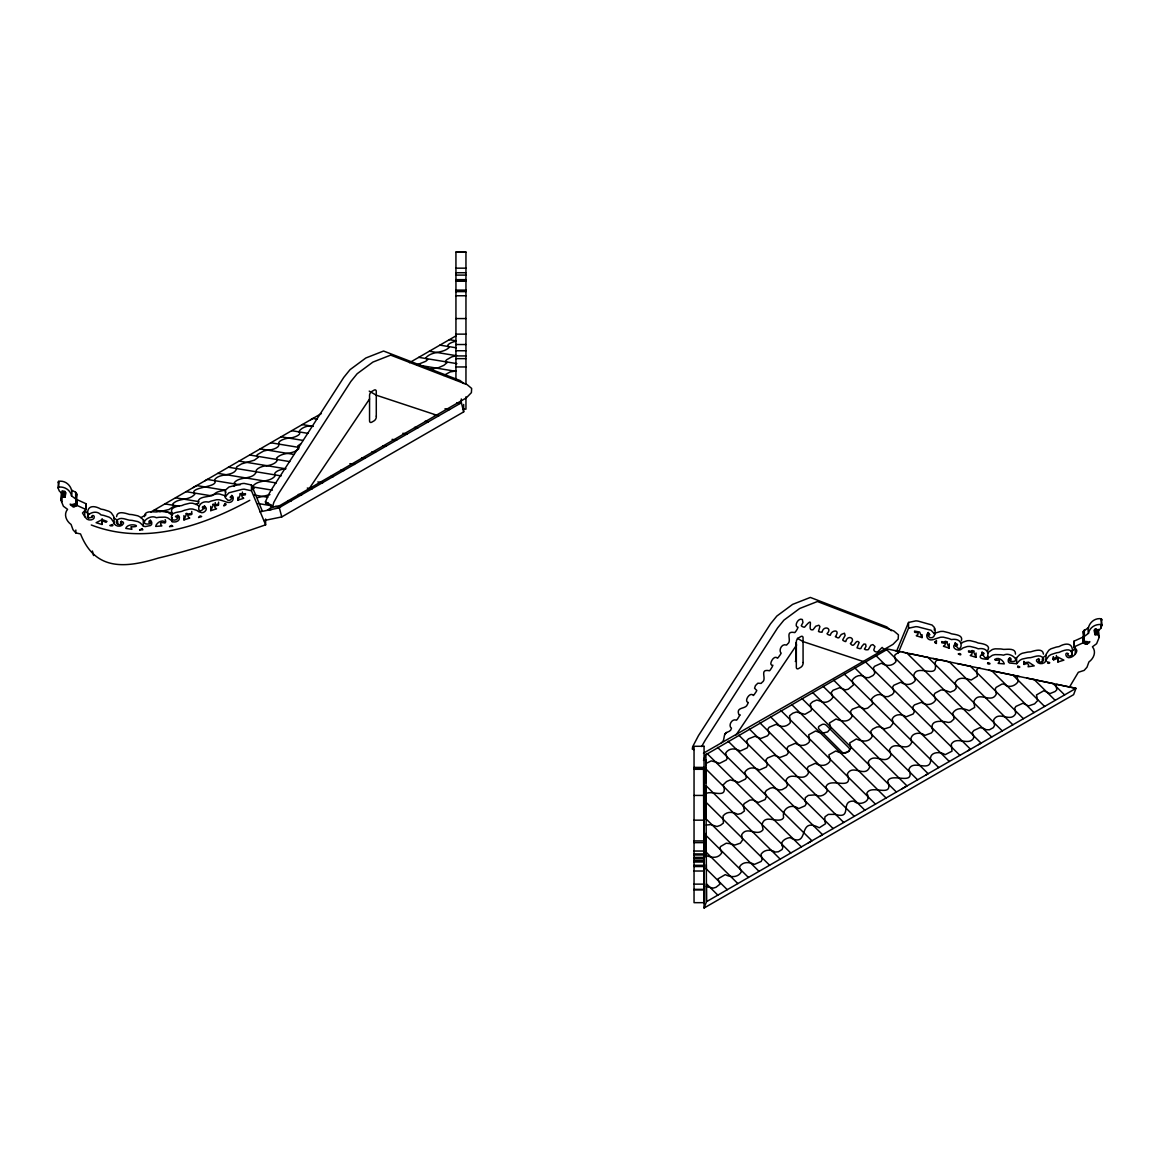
<?xml version="1.0" encoding="UTF-8"?>
<svg xmlns="http://www.w3.org/2000/svg" width="1160" height="1160" viewBox="0 0 1160 1160"><rect width="100%" height="100%" fill="white"/><g stroke="black" fill="none" stroke-linecap="round" stroke-linejoin="round"><path stroke-width="1.5" d="M706.034 793.556C712.139 789.931 728.582 799.892 723.231 784.798L726.566 781.55L730.278 779.926L734.86 781.042M706.164 825.035L710.804 824.615L716.981 826.514L720.476 825.296L723.405 823.063L723.057 815.973C726.827 811.072 732.961 811.84 737.76 814.306L741.182 813.493L744.43 810.999L743.401 806.098M706.396 883.775L717.837 895.129M705.846 754.711L887.82 649.063L1075.987 688.344L1073.609 694.666L704.077 908.019L703.54 769.428M896.738 650.818L908.512 622.456L915.806 620.875A10.484 8.569 0 0 1 919.546 621.499L932.045 625.023L934.394 627.458L934.322 630.126M934.801 628.401C935.859 631.591 935.018 638.827 930.204 637.739A5.829 4.771 0 0 1 928.449 636.13L928.333 632.417M987.856 656.328L987.972 658.952A11.759 9.599 0 0 1 988.538 657.923L992.322 655.327A16.139 13.18 0 0 1 995.193 654.617L1000.833 654.733A52.055 42.499 0 0 1 1003.632 655.183C1010.752 650.992 1022.699 663.1 1010.259 661.33C1013.216 657.256 1007.242 656.618 1008.315 661.707A3.929 3.204 0 0 0 1009.606 663.027L1016.566 663.723L1019.77 660.388A16.139 13.18 0 0 1 1022.279 659.039L1027.731 657.879A52.055 42.499 0 0 1 1030.587 657.662C1034.778 656.777 1040.534 653.718 1043.536 658.604C1044.971 661.954 1038.113 663.636 1038.765 660.345C1041.564 658.88 1035.43 658.387 1036.518 661.026C1038.432 664.723 1043.812 664.375 1045.928 661.084A34.104 27.84 0 0 1 1046.479 659.286L1048.712 656.154A16.139 13.18 0 0 1 1051.004 654.573L1056.238 652.877A52.055 42.499 0 0 1 1059.036 652.384C1062.995 650.659 1070.999 647.091 1072.203 653.616C1073.246 657.633 1065.344 656.082 1068.374 653.674C1064.126 650.992 1065.562 659.126 1070.158 657.517C1073.957 656.952 1080.236 649.76 1074.45 648.338L1074.03 641.161L1082.802 637.173L1084.281 638.014M1057.891 661.983L1057.92 661.678A16.559 13.514 0 0 1 1058.268 659.967L1057.267 658.416L1054.005 659.779L1053.019 658.894L1057.703 657.038L1063.88 660.156L1057.891 661.983L1057.891 657.648M762.062 824.47C764.672 814.247 775.533 822.512 781.884 819.395A6.931 5.118 20.7 0 0 783.594 817.452C781.695 808.462 791.569 803.097 798.689 808.607L804.996 805.823L806.214 803.909L805.127 800.864M461.288 398.953L461.288 402.81L278.56 508.022M264.001 520.564L281.75 516.925L463.681 411.887L463.652 404.463M262.276 510.965L251.488 484.996L244.194 483.415A10.484 8.569 0 0 0 240.454 484.039L228.984 486.997L225.606 489.984L225.257 497.625L227.882 500.25L229.796 500.279A5.829 4.771 0 0 0 231.55 498.67L231.144 497.451A1.783 1.464 0 0 0 230.13 497.277C234.102 491.854 235.668 505.195 226.04 501.947A38.889 31.741 0 0 1 224.387 501.309L219.573 499.815A16.139 13.18 0 0 0 216.572 499.742L211.178 501.076A52.055 42.499 0 0 0 208.612 502.106C196.055 499.365 196.475 517.49 204.073 508.022C201.362 508.486 202.115 505.774 204.551 506.543C209.119 508.428 203.768 514.503 200.216 512.198A12.63 10.309 0 0 1 198.418 511.56L198.085 511.328A12.832 10.469 0 0 0 196.808 510.371L192.749 509.066A16.139 13.18 0 0 0 189.762 508.993L184.353 510.327A52.055 42.499 0 0 0 181.786 511.357C177.958 512.401 170.825 512.01 171.434 517.795C171.984 522.449 180.438 518.955 176.436 517.041C172.956 516.577 179.771 514.155 179.438 517.534C180.119 521.304 174.594 522.957 172.028 521.492A11.759 9.599 0 0 0 171.463 520.463L167.678 517.867A16.139 13.18 0 0 0 164.807 517.142L159.166 517.273A52.055 42.499 0 0 0 156.368 517.722C149.249 513.517 137.3 525.625 149.742 523.87C146.784 519.796 152.757 519.158 151.684 524.247A3.929 3.204 0 0 1 150.394 525.553L145.493 526.553A11.963 9.773 0 0 1 143.738 526.321L140.229 522.928A16.139 13.18 0 0 0 137.721 521.579L132.269 520.419A52.055 42.499 0 0 0 129.412 520.202C125.222 519.317 119.465 516.243 116.464 521.13C115.028 524.494 121.887 526.176 121.234 522.885C118.436 521.42 124.569 520.927 123.482 523.566C121.568 527.264 116.188 526.915 114.072 523.61A34.698 28.333 0 0 0 113.68 522.304L111.287 518.694A16.139 13.18 0 0 0 108.996 517.113L103.762 515.417A52.055 42.499 0 0 0 100.963 514.909C93.844 506.673 80.069 520.216 92.394 517.229C90.784 515.866 93.046 514.62 94.221 516.287C95.309 520.39 87.536 521.304 85.825 517.882A17.675 14.427 0 0 1 84.811 516.736L82.49 512.995L85.971 509.486L77.198 505.499L73.196 506.789L70.528 505.049L70.209 504.15L74.791 505.499L76.763 499.8L71.543 495.871C73.602 488.026 66.816 479.95 58.711 481.327L58 487.765L59.247 490.912L62.089 493.711L63.452 491.767L65.931 492.71L65.004 497.22L62.103 497.161L60.726 499.685L63.394 506.253L67.556 509.327C63.38 514.402 66.279 521.058 71.094 524.479L72.993 529.743L75.835 532.933L80.533 533.933C95.207 570.952 125.237 568.24 158.383 558.062C194.807 549.419 230.26 537.022 265.625 524.827L265.625 519.042M76.371 496.48L76.763 494.015L75.661 492.275L71.543 490.086M1075.262 654.095L1075.32 648.063M1043.449 654.11C1042.811 647.759 1034.59 650.716 1030.587 651.876A52.055 42.499 0 0 0 1027.731 652.094L1022.279 653.268A16.139 13.18 0 0 0 1019.77 654.602L1016.261 658.01A11.963 9.773 0 0 1 1015.797 658.082M1069.273 687.43L1078.322 672.292L1084.165 670.393L1087.007 667.203L1088.907 661.954C1093.72 658.532 1096.62 651.862 1092.444 646.787L1096.606 643.713L1099.274 637.144L1097.896 634.621L1094.996 634.679L1094.068 630.184L1096.548 629.227L1097.911 631.185L1100.753 628.372L1102 625.226L1101.289 618.788C1093.184 617.424 1086.398 625.486 1088.457 633.331L1083.237 637.26L1085.209 642.973L1089.791 641.611L1089.472 642.51L1086.804 644.25L1082.802 642.959L1074.03 646.947M1045.914 661.142L1045.928 655.298A34.698 28.333 0 0 1 1046.32 653.979L1048.712 650.383A16.139 13.18 0 0 1 1051.004 648.788L1056.238 647.091A52.055 42.499 0 0 1 1059.036 646.598C1068.418 641.306 1074.899 644.51 1071.419 655.835M183.947 519.898L186.398 514.329L191.472 513.387L191.371 514.576L187.775 515.185L188.181 516.896A16.559 13.514 0 0 1 189.762 518.071L183.947 519.898L183.947 515.562M210.757 510.647L213.208 505.078L218.298 504.136L218.196 505.325L214.6 505.934L215.006 507.645A16.559 13.514 0 0 1 216.587 508.82L210.757 510.647L210.757 506.311M237.93 500.12L240.381 494.551L245.47 493.609L245.369 494.798L241.773 495.407L242.179 497.118A16.559 13.514 0 0 1 243.745 498.292L237.93 500.12L237.93 497.234M1015.493 654.11C1015.783 647.889 1007.736 649.397 1003.632 649.397A52.055 42.499 0 0 0 1000.833 648.947L995.193 648.832A16.139 13.18 0 0 0 992.322 649.542L988.538 652.152A11.759 9.599 0 0 0 988.103 652.891M268.308 503.048L266.118 503.15L265.423 501.816L269.048 493.812A83.825 48.401 -60 0 1 271.701 489.215L343.751 377.421L350.044 369.663L365.835 357.99L383.568 351.031L459.998 380.495L463.986 383.568M272.6 506.818L273.818 502.367L278.777 493.304L350.842 381.51L357.135 373.752L372.925 362.079L390.659 355.119L467.074 384.598L471.656 388.426L471.395 392.646L466.233 397.952L279.908 505.528L273.209 507.239L265.524 502.729M928.232 635.636L928.856 634.911A1.783 1.464 0 0 1 929.87 634.737C925.897 629.329 924.332 642.654 933.959 639.407A38.889 31.741 0 0 0 935.612 638.768L940.427 637.275A16.139 13.18 0 0 1 943.428 637.202L948.822 638.536A52.055 42.499 0 0 1 951.388 639.566C967.44 636.869 959.755 658.155 955.405 643.205M75.719 500.554L77.198 499.713L85.971 503.701L85.55 510.864M1017.059 675.584L1017.958 681.949C1014.768 686.256 1008.33 688.315 1004.212 684.125L1001.935 684.081L996.164 687.372L995.251 688.924L996.309 694.057C991.206 704.395 978.692 690.243 973.892 701.379L974.052 702.96M724.579 734.585C726.16 731.134 730.872 732.554 731.467 728.175C727.856 725.812 731.873 718.083 736.527 720.2A22.243 12.847 -60 0 0 737.499 719.055L739.978 714.966M703.496 760.423L705.889 754.102L706.469 901.697L704.077 908.019M1101.551 620.571L1102 619.44M955.405 646.091C958.015 645.525 958.552 643.452 954.941 644.163C950.62 648.005 958.711 652.181 961.915 648.788A12.832 10.469 0 0 1 963.191 647.831L967.252 646.526A16.139 13.18 0 0 1 970.238 646.453L975.647 647.788A52.055 42.499 0 0 1 978.213 648.817C994.251 646.12 986.58 667.406 982.215 652.457M982.215 655.342C989.987 649.02 970.093 659.025 987.726 659.242M898.217 653.022L908.512 628.241L908.599 622.427M225.2 496.712L228.984 492.783L240.454 489.825A10.484 8.569 0 0 1 244.194 489.186L251.488 490.782L265.625 524.827M1088.457 633.331C1089.602 627.458 1095.504 623.804 1101.289 624.573L1102 625.226M272.644 506.325L267.308 510.327M701.713 746.533L702.916 744.299A83.825 48.401 -60 0 1 705.555 739.703L777.62 627.908L783.913 620.15L799.704 608.478L817.438 601.518L893.853 630.996L898.434 634.839L898.173 639.044L893.011 644.351L703.453 753.188M61.494 492.492L60.726 499.685M1083.237 637.26L1083.237 631.49L1088.457 627.546M961.321 640.871C963.583 634.999 955.245 634.592 951.388 633.78A52.055 42.499 0 0 0 948.822 632.751L943.428 631.417A16.139 13.18 0 0 0 940.427 631.49L935.612 632.983A38.889 31.741 0 0 1 934.206 633.534M309.212 488.607L369.547 398.997M736.005 735.019L796.644 644.931M165.024 522.711C163.632 518.578 156.209 522.551 155.686 526.423L161.893 525.9A16.559 13.514 0 0 0 160.747 524.436C159.196 519.912 167.982 526.046 165.155 519.636M1075.262 648.309L1075.189 648.411A17.675 14.427 0 0 1 1074.174 649.557L1070.97 651.673M1045.914 655.356L1043.115 657.546M980.446 668.392L978.445 667.971L976.807 669.697L977.3 676.222L971.21 679.992C965.802 678.542 958.566 675.932 955.202 682.689L956.26 688.17L954.303 690.447L950.272 692.158L944.298 690.113M726.45 732.409C722.665 735.121 725.449 740.471 721.274 742.908M987.566 650.716C991.553 645.003 982.158 643.524 978.213 643.032A52.055 42.499 0 0 0 975.647 642.002L970.238 640.668A16.139 13.18 0 0 0 967.252 640.74L963.191 642.046A12.832 10.469 0 0 0 961.915 643.002L961.582 643.235A12.63 10.309 0 0 1 961.176 643.409M58 487.765L58.711 487.113C64.496 486.345 70.397 489.998 71.543 495.871M213.15 494.87L216.064 492.71A6.931 2.421 -14.7 0 1 218.979 491.477L225.17 490.114M298.86 448.601C292.798 455.17 282.707 451.515 276.573 458.099C279.488 462.042 271.339 465.392 266.757 465.667M252.72 489.505L254.257 488.142L252.851 486.156C258.404 479.182 269.236 482.908 274.964 476.137C272.296 471.337 282.199 468.959 285.94 468.741M198.534 517.49L199.375 516.707A42.963 35.075 0 0 0 200.158 515.852L201.637 516.548L198.722 517.462M234.088 486.359L235.654 484.808L234.233 482.734C239.685 475.846 252.619 480.225 256.36 471.859M705.889 763.541L711.24 760.887L715.618 762.004M949.533 661.925C945.081 661.229 933.785 656.284 935.322 664.955C937.512 678.629 918.894 664.825 914.356 673.655L913.732 675.511L915.298 680.456C911.644 685.502 905.409 685.386 900.755 682.24L893.794 685.284L892.62 687.097L894.07 692.259L892.359 694.463L888.342 696.551L885.428 696.696L882.456 695.246M443.772 375.492L450.196 371.896L456.373 370.924M300.672 443.86L297.728 445.976L298.743 447.601M139.577 529.917L140.722 529.38A46.994 38.367 0 0 0 141.825 528.757L142.129 528.583M193.125 487.606L196.663 485.561L224.793 490.201M205.131 480.675L207.263 479.442L240.12 484.851M310.706 419.717L312.867 418.47L317.115 419.18M116.551 516.649C117.189 510.284 125.41 513.242 129.412 514.416A52.055 42.499 0 0 1 132.269 514.634L137.721 515.794A16.139 13.18 0 0 1 140.229 517.142L140.94 517.635L145.986 514.822M150.684 512.111L321.363 413.569M409.524 362.674L456.01 335.834M808.404 842.841L811.942 840.797L717.562 747.359M820.424 835.896L822.541 834.678L728.161 741.24M902.161 788.713L907.004 785.914L812.623 692.476M925.985 774.952L928.145 773.706L833.764 680.267M967.599 750.926L970.514 749.244L876.134 655.806M978.504 744.633L981.084 743.139L886.718 649.702M249.792 500.293C202.043 526.408 144.623 545.635 91.278 524.987M169.505 526.567L170.563 525.987A42.963 35.075 0 0 0 171.593 525.321L172.797 526.321L169.694 526.582M195.808 504.513L198.041 503.397M1016.566 657.938L1016.711 663.65M899.87 651.543L895.07 654.747L894.534 656.589L896.013 661.519C892.258 666.565 886.11 666.231 881.397 663.215L874.466 666.376L873.393 668.174L874.843 673.322L873.002 675.54L868.97 677.585L866.114 677.658L863.258 676.236M112.23 524.552C115.246 526.828 107.112 525.596 110.809 525.147A46.994 38.367 0 0 0 111.998 524.654L112.317 524.509M269.918 494.624L257.81 497.64M908.599 628.212L915.806 626.661A10.484 8.569 0 0 1 919.546 627.284L931.016 630.242L934.801 634.187M430.026 369.402L438.726 367.604L443.86 365.327L447.209 362.529L445.28 361.485L446.6 359.803L451.675 356.903L456.851 355.54M239.801 493.855L240.903 493.565M212.628 504.382L213.73 504.092M185.817 513.634L186.905 513.343M982.491 727.914L986.276 729.727L989.422 729.799L993.366 727.639L994.569 725.435L993.555 720.07C999.093 710.036 1010.316 723.376 1015.739 713.545L1014.724 708.325L1015.913 706.411L1022.917 703.25L1028.601 705.933L1034.59 703.859L1037.678 700.582L1036.489 694.941L1043.855 690.722L1050.046 693.593L1055.136 691.49L1056.876 689.707L1055.991 685.633L1056.76 684.342L1075.987 688.344L706.469 901.697L706.411 886.617L713.24 888.111L715.966 887.313L719.997 884.152L717.967 878.874L725.275 874.611C730.582 877.409 737.905 877.961 741.399 871.755L739.471 866.897C742.849 861.256 749.462 861.996 754.479 864.374L761.163 861.445L762.135 859.458L761.004 854.282C764.252 849.41 770.66 849.106 775.228 852.063L778.36 851.773L782.159 849.468L782.884 847.148C778.781 842.232 785.61 837.94 790.105 837.621C810.579 848.729 796.63 815.857 819.279 827.79L825.558 823.731L824.615 820.163M267.554 510.284L272.005 509.37M259.84 511.85L279.357 507.848L281.75 516.925M456.025 341.228C452.849 341.692 444.208 345.013 449.21 347.42C442.656 353.901 431.94 350.625 425.792 357.904L426.184 358.57M416.991 364.791L425.735 361.311L427.707 359.614L426.227 358.585M936.439 643.438C932.538 638.014 936.424 647.454 936.439 640.538M159.732 511.661L169.012 509.515L173.623 506.384L172.608 504.15C178.393 497.423 189.138 501.221 194.952 494.015L194.227 493.014M172.434 513.242C168.446 507.543 177.843 506.064 181.786 505.572A52.055 42.499 0 0 1 184.353 504.542L189.762 503.208A16.139 13.18 0 0 1 192.749 503.28L196.808 504.586A12.832 10.469 0 0 1 198.085 505.542L198.824 505.948M267.568 450.109L263.595 451.051L257.389 454.618L256.621 455.677L258.288 457.272L254.417 460.172L241.57 463.884L236.698 466.827L236.466 468.408M312.025 425.749C307.255 425.56 301.063 427.707 298.86 431.694C303.123 434.739 292.175 438.306 289.058 438.103M266.655 465.667C263.102 465.928 255.852 468.147 255.954 471.613M288.985 438.103C285.679 438.248 277.515 440.713 278.661 444.062M267.612 450.109C271.135 450.413 280.459 447.572 278.69 444.091M63.017 496.886L63.017 491.1L65.004 491.434L65.004 497.22M455.938 252.227L465.958 252.227M455.938 268.163L465.958 268.163M455.938 272.731L465.958 272.731M455.938 275.094L465.958 275.094M455.938 279.661L465.958 279.661M455.938 280.024L465.958 280.024M465.958 280.865L455.938 280.865L465.958 281.053M455.938 290.101L465.958 290.101M455.938 291.247L465.958 291.247M455.938 291.61L465.958 291.61M455.938 295.757L465.958 295.757M455.938 318.565L465.958 318.565M455.938 334.138L465.958 334.138M455.938 344.52L465.958 344.52M455.938 350.755L465.958 350.755M455.938 355.931L465.958 355.931M455.938 358.643L465.958 358.643M455.938 366.951L465.958 366.951M462.623 409.161L465.958 409.161L465.958 396.807M694.042 767.398L704.062 767.398M694.042 768.964L704.062 768.964M694.042 769.297L704.062 769.297M694.042 795.427L704.062 795.427M694.042 820.163L704.062 820.163M694.042 840.913L704.062 840.913M694.042 842.639L704.062 842.639M694.042 851.034L704.062 851.034M694.042 853.919L704.062 853.919M694.042 854.978L704.062 854.978M694.042 857.399L704.062 857.399M694.042 858.574L704.062 858.574M694.042 860.386L704.062 860.386M694.042 860.938L704.062 860.938M694.042 861.198L704.062 861.198M694.042 862.01L704.062 862.01M694.042 865.316L704.062 865.316M694.042 866.534L704.062 866.534M694.042 871.015L704.062 871.015M694.042 884.137L704.062 884.137M694.042 889.357L704.062 889.357M694.042 889.851L704.062 889.851M705.7 855.34C711.036 857.559 717.808 859.125 721.766 852.904L719.968 848.221L720.534 846.553L726.232 843.204L731.221 843.813M693.883 749.621L692.303 749.128L692.665 746.678L698.479 735.614L770.53 623.819L776.837 616.062L792.613 604.389L810.347 597.429L886.777 626.908L891.359 630.736M757.654 737.238L754.913 736.296L748.562 738.833L746.779 740.747L748.084 745.793L747.243 747.866L740.268 751.028C735.484 748.2 729.046 747.663 725.638 753.144L727.247 758.278L726.247 760.003L719.62 763.353L715.662 762.047M739.79 714.98L739.877 714.995A6.743 3.9 -60 0 1 738.847 714.589C735.73 706.411 745.749 709.572 747.344 704.54A36.279 20.938 -60 0 0 748.345 702.525C743.401 701.611 750.172 691.07 753.347 695.492A16.182 9.338 -60 0 0 754.145 694.666L756.291 691.534A11.6 6.699 -60 0 0 756.769 690.417L754.565 688.242L755.45 685.589L757.828 683.211L761.148 683.399A21.88 12.63 -60 0 0 762.163 682.254C767.572 679.223 758.466 668.407 769.573 670.77A20.242 11.687 -60 0 0 770.588 669.479L772.009 667.217A33.988 19.618 -60 0 0 772.893 665.245L771.922 665.26A6.076 3.509 -60 0 1 770.806 663.81C770.733 660.997 774.691 654.878 777.548 658.242A25.592 14.775 -60 0 0 778.592 657.024L780.187 654.849A18.633 10.759 -60 0 0 781.159 653.225C778.259 650.514 781.724 643.046 786.582 645.09A22.025 12.716 -60 0 0 787.669 643.829C792.483 640.726 783.957 630.3 794.846 632.606A20.387 11.774 -60 0 0 795.789 631.432L797.094 629.401A35.641 20.575 -60 0 0 798.065 627.284C793.469 626.661 798.254 617.178 802.357 619.527L802.952 622.485L801.284 625.704A37.004 21.358 -60 0 0 802.082 626.487L803.663 627.125A20.59 11.89 -60 0 0 804.576 627.168C815.408 614.205 806.823 630.126 811.928 629.822A22.2 12.818 -60 0 0 813.015 629.793L815.741 626.24L818.801 625.226L819.917 626.487L818.481 631.446A18.575 10.73 -60 0 0 819.743 631.997L821.236 632.2A27.463 15.848 -60 0 0 822.092 632.186C823.18 625.197 832.909 627.865 827.022 633.693A36.772 21.228 -60 0 0 827.834 634.491L829.516 635.143A20.459 11.803 -60 0 0 830.401 635.187C830.836 630.431 839.724 628.851 836.36 635.129A6.771 3.915 -60 0 1 835.331 636.695L837.795 637.84A22.388 12.934 -60 0 0 838.868 637.797L841.29 634.462L844.465 633.215L845.133 635.491L842.696 639.856A11.339 6.539 -60 0 0 843.088 640.509L845.045 641.495A15.877 9.164 -60 0 0 845.799 641.509C847.264 634.288 856.529 638.145 850.396 643.495A35.365 20.416 -60 0 0 851.252 644.525C854.63 648.048 855.717 638.261 859.154 642.48L857.008 647.86L859.676 648.658A22.692 13.093 -60 0 0 860.735 648.527L860.938 648.454A9.294 5.365 -60 0 1 861.851 646.395L863.866 644.032L865.592 644.221L866.041 646.381L864.432 649.092L865.157 649.542A12.586 7.264 -60 0 0 866.346 649.803L867.245 649.788A15.08 8.714 -60 0 0 868.303 649.629L870.913 645.221L872.871 644.583L874.93 646.497L873.784 649.977L874.422 651.021A8.83 5.104 -60 0 0 875.843 651.833A21.909 12.644 -60 0 0 877.511 651.992L882.165 647.41L884.181 649.542M449.34 339.692L456.17 340.808M439.915 345.129L456.17 347.797M429.33 351.233L455.865 355.598M418.745 357.352L456.895 363.631M419.992 365.414L454.618 371.113M456.736 402.882L460.186 403.448M444.976 408.784L449.616 409.552M434.043 414.845L439.016 415.672M425.125 421.239L428.417 421.79M414.512 427.358L417.832 427.895M402.868 433.289L407.247 434.014M302.296 424.575L313.287 426.387M392.065 439.364L396.662 440.118M291.711 430.679L307.965 433.361M382.988 445.715L386.091 446.223M281.111 436.812L303.166 440.438M371.939 451.762L375.492 452.342M270.787 442.772L298.149 447.282M361.615 457.721L365.168 458.301M260.173 448.891L293.712 454.415M349.899 463.666L354.554 464.435M249.603 454.995L289.797 461.622M340.91 470.032L343.983 470.539M239.032 461.1L285.433 468.741M331.137 476.267L333.413 476.644M228.433 467.219L281.169 475.904M317.84 481.936L322.813 482.748M217.848 473.338L276.341 482.966M307.284 488.055L312.228 488.867M253.344 487.026L272.411 490.173M298.323 494.435L301.644 494.986M254.374 495.073L267.8 497.277M287.941 500.598L291.044 501.105M186.093 491.666L211.888 495.914M257.984 503.498L271.889 505.818M275.282 506.354L280.459 507.21M175.508 497.785L198.868 501.627M164.909 503.904L178.959 506.209M154.323 510.009L171.463 512.822M144.202 520.622L140.94 517.635M1053.077 683.573L1064.619 694.913M895.172 650.572L900.087 651.587M1019.422 676.541L988.798 670.146M909.73 653.602L923.722 656.546M937.962 659.518L933.032 658.488M905.134 652.645L906.699 652.978M957.551 663.607L970.688 666.362M902.451 652.079L904.321 652.471M924.375 656.676L927.681 657.372M1026.745 678.063L1054.136 683.791M102.109 524.523L96.121 522.696L102.297 519.578L106.981 521.434L105.995 522.304L102.732 520.956L101.732 522.508A16.559 13.514 0 0 1 102.08 524.218L102.109 518.737M944.269 690.098L940.978 689.997L935.018 693.187L933.916 695.144L934.786 697.29M982.462 727.9L979.751 727.726L973.951 730.438L972.225 732.482L973.762 736.542L973.399 738.5C967.947 746.141 956.681 735.643 951.302 744.169L951.997 751.172L945.154 754.682C940.194 751.172 929.493 751.767 930.523 759.728M1023.99 664.433L1027.514 663.361L1028.688 665.115A16.559 13.514 0 0 0 1028.093 666.783L1034.227 665.869L1028.557 662.157L1024.483 662.693L1023.99 664.433L1023.99 661.548M945.168 641.262L947.372 641.842M922.069 637.579L916.255 635.752A16.559 13.514 0 0 1 917.821 634.578L918.227 632.867L914.631 632.258L914.529 631.069L919.619 632.011L922.069 637.579L922.069 634.694M971.979 650.514L974.183 651.093M949.242 648.121L943.413 646.279A16.559 13.514 0 0 1 944.994 645.105L945.4 643.394L941.804 642.799L941.702 641.596L946.792 642.538L949.242 648.121L949.242 643.771M976.053 657.357L970.238 655.53A16.559 13.514 0 0 1 971.819 654.356L972.225 652.645L968.629 652.036L968.528 650.847L973.603 651.789L976.053 657.357L976.053 653.022M974.066 703.003L974.676 707.411L969.136 710.674C963.728 708.282 956.478 706.904 952.737 713.212L953.491 715.792M89.03 514.213L84.811 510.951M436.508 415.12L376.289 395.197L369.214 391.108M802.647 641.465L863.286 661.519M194.169 493L193.778 491.521C196.692 486.461 219.008 486.939 214.658 480.124L215.18 479.022C220.458 472.903 234.219 476.731 236.655 468.437M821.947 701.713C825.847 703.627 830.778 700.77 832.865 697.407L831.285 692.491L833.025 690.273L839.652 687.691L845.307 689.837L848.264 689.214L853.528 684.922L852.702 682.413M815.813 794.832L808.375 795.368L805.344 797.659L805.112 800.82M835.867 814.378L828.356 814.392L825.035 816.727L824.586 820.12M863.185 676.193C859.328 674.12 854.456 676.875 852.194 680.137L852.658 682.355M882.397 695.217C878.555 693.129 873.712 695.87 871.421 699.103L872.755 703.874L867.651 708.165L864.635 708.861L858.937 706.715L852.339 709.195L850.497 711.442L852.078 716.401C848.612 723.014 841.348 721.245 836.041 718.997L829.458 722.985L830.778 728.059L827.558 731.975L821.701 733.294L815.567 731.003L808.752 734.744L809.535 741.704C805.808 746.373 799.863 746.359 795.31 743.299L788.278 746.344L787.06 748.214L788.292 752.927L786.625 754.942L779.795 757.538L776.895 756.291M731.264 843.842L734.729 845.074L740.327 843.204L742.632 839.884L741.632 834.779C747.214 825.224 757.117 837.404 763.091 829.632L762.091 824.601M816.567 795.282C820.308 797.457 825.891 794.586 827.327 790.859L826.645 788.974M983.26 653.24L981.679 652.312M956.434 643.988L954.854 643.061M836.041 814.566C852.846 819.409 839.535 800.255 853.934 801.154C859.43 806.606 872.421 801.139 866.781 793.44C870.913 783.319 894.171 799.182 887.734 781.159C891.344 771.922 915.777 786.712 908.889 769.428C912.949 758.741 930.262 773.212 930.712 759.916M821.889 701.669L816.799 699.987L812.711 701.727L810.245 703.975L811.58 709.035L811.029 710.804L804.895 714.342L796.384 711.979L792.874 713.183L789.568 715.705L790.352 722.636C786.654 727.262 780.709 727.422 776.199 724.304L769.153 727.262L767.862 729.147L769.109 733.83L767.529 735.817L760.684 738.529L757.683 737.267M776.852 756.247L774.053 755.319L767.688 757.915L765.962 759.814L767.311 764.904L766.354 766.992L759.365 770.037C754.623 767.108 748.055 766.76 744.807 772.27L746.445 777.389L745.372 779.129L738.717 782.406L734.889 781.071M270.99 505.339L271.759 505.774M116.884 520.072L114.086 517.897A34.104 27.84 0 0 0 113.521 516.04L111.287 512.909A16.139 13.18 0 0 0 108.996 511.328L103.762 509.632A52.055 42.499 0 0 0 100.963 509.138C91.582 503.846 85.1 507.036 88.581 518.375M797.413 638.333L803.082 641.596M265.423 501.816L272.513 505.92M927.869 632.678L928.812 633.244M139.693 529.874L142.883 529.815L142.172 528.786M1033.937 679.311L1055.194 700.35M1013.042 675.207L1044.609 706.454M991.771 670.755L1034.009 712.573M970.529 666.318L1023.424 718.692M949.301 661.882L1012.854 724.797M928.072 657.445L1002.269 730.901M906.801 652.993L991.669 737.02M865.534 661.925L959.914 755.363M854.949 668.044L949.33 761.482M844.364 674.149L938.744 767.587M823.194 686.372L917.574 779.81M802.01 698.596L896.39 792.034M791.685 704.555L886.066 797.993M781.086 710.688L875.466 804.127M770.515 716.793L864.881 810.231M759.931 722.898L854.311 816.336M749.345 729.002L843.726 822.455M738.76 735.121L833.127 828.559M706.991 753.463L801.371 846.902M705.904 768.979L790.772 853.006M705.99 785.668L780.187 859.125M706.048 802.314L769.602 865.23M706.135 818.96L759.032 871.334M706.193 833.301L706.193 835.635L748.432 877.453M706.266 852.31L737.847 883.572M706.005 868.637L727.262 889.691M953.52 715.865L954.028 718.997L951.113 721.679A6.931 5.118 20.7 0 1 948.198 722.433C942.717 721.027 931.132 719.476 932.045 727.74M934.815 697.334L935.685 700.06C932.524 705.106 925.956 705.86 921.489 702.308L914.457 704.903L912.92 706.788L913.254 709.137M198.679 503.411C196.417 497.524 204.755 497.132 208.612 496.321A52.055 42.499 0 0 1 211.178 495.291L216.572 493.957A16.139 13.18 0 0 1 219.573 494.029L224.387 495.523A38.889 31.741 0 0 0 225.794 496.06M868.999 764.889L868.318 761.699C874.205 751.868 885.776 766.296 891.039 754.928L889.488 749.766C894.911 739.601 906.83 753.26 911.702 742.385L911.223 740.631M932.089 727.798L932.944 731.104L931.291 733.018L924.955 735.353C920.286 731.554 910.658 732.772 910.846 739.964M913.297 709.195L914.327 711.892L913.123 714.024L906.105 716.808C901.784 713.704 894.867 713.777 892.214 718.881L893.185 723.216L890.14 727.073L884.616 728.857L879.353 726.754L876.742 727.03L872.871 728.987L870.754 731.279L872.291 736.31C868.985 742.849 861.605 741.472 856.385 738.978L849.7 742.937L850.976 748.055L847.757 751.985L841.899 753.304L835.707 751.013L828.892 754.856L830.241 760.206L829.661 761.815C825.789 766.557 819.917 766.122 815.291 763.309L808.288 766.542L807.259 768.384L808.563 772.778C803.503 783.377 791.236 770.327 786.059 780.129L787.51 785.277L786.074 787.452L782.115 789.656L779.085 789.989L772.937 787.611L770.139 788.235L766.354 790.453L764.977 792.686L766.542 796.195L765.121 799.559L758.364 802.444L752.55 799.863L749.766 800.139L744.111 803.648L743.371 806.084M869.029 764.947L869.739 766.89C865.142 778.49 852.731 763.468 847.337 774.024C854.326 792.28 829.139 776.112 825.963 787.016L826.587 788.872M225.678 492.666L225.2 490.926M58 481.98L58.45 483.111M1098.332 629.387L1099.274 637.144M1074.03 641.161L1074.45 648.338M144.507 516.649C144.217 510.429 152.264 511.937 156.368 511.937A52.055 42.499 0 0 1 159.166 511.488L164.807 511.357A16.139 13.18 0 0 1 167.678 512.082L171.463 514.678A11.759 9.599 0 0 1 171.897 515.432M461.332 402.505L463.681 411.887M92.379 551L93.569 555.538M114.072 517.824L114.086 523.682M1083.237 631.49L1083.629 633.954M706.295 857.327L706.193 835.635M706.135 819.09L705.99 785.885M706.338 868.855L706.324 864.751M705.889 763.715L705.889 765.295M705.904 767.195L705.904 769.182M705.976 782.768L705.918 771.284M706.396 884.543L706.411 886.617M705.889 763.353L705.875 759.858M1101.289 618.788L1101.289 624.573M1100.753 625.472L1100.753 628.372M1097.896 630.286L1097.896 634.621M1096.983 630.01L1096.983 634.346M1095.939 628.909L1095.939 634.694M1094.996 628.894L1094.996 634.679M1086.804 641.364L1086.804 644.25M1085.354 641.437L1085.354 644.322M1084.339 629.75L1084.339 635.535M1083.556 637.42L1083.556 643.205M1082.802 637.173L1082.802 642.959M1056.412 655.487L1056.412 658.372M1053.497 656.865L1053.497 659.764M1053.294 656.749L1053.294 659.634M1042.318 658.909L1042.318 661.809M1038.606 658.547L1038.606 661.432M1023.802 661.403L1023.802 664.303M1009.606 657.72L1009.606 660.62M982.317 652.196L982.317 655.081M955.506 642.945L955.506 645.845M936.323 640.552L936.323 643.452M795.992 642.756L795.992 659.329A3.19 1.841 -60 0 1 795.31 661.534M465.958 384.12L465.958 251.981L455.938 251.981L455.938 379.61M251.488 484.996L251.488 490.782M242.411 492.043L242.411 494.943M231.768 495.276L231.768 498.176M218.573 502.164L218.573 505.064M215.238 502.57L215.238 505.47M204.595 505.731L204.595 508.631M191.748 511.415L191.748 514.315M177.784 514.982L177.784 517.882M172.144 517.418L172.144 521.753M150.379 519.999L150.394 523.16M143.289 520.405L143.289 526.19M121.394 521.072L121.394 523.972M117.682 521.449L117.682 524.349M85.971 503.701L85.971 509.486M84.738 510.849L84.738 516.635M77.198 499.713L77.198 505.499M76.763 494.015L76.763 499.8M76.444 499.96L76.444 505.745M75.835 530.033L75.835 532.933M75.661 492.275L75.661 498.06M74.646 503.976L74.646 506.862M73.196 503.889L73.196 506.789M64.061 491.448L64.061 497.234M62.089 490.825L62.089 493.711M62.103 494.262L62.103 497.161M62.017 498.757L62.017 501.642M58.711 481.327L58.711 487.113M376.289 416.135L376.289 417.02A3.19 1.841 -60 0 1 374.042 420.863L371.795 422.167A3.19 1.841 -60 0 1 369.547 420.993L369.562 395.038A3.19 1.841 -60 0 1 371.824 391.457L374.216 390.079A3.19 1.841 -60 0 1 376.275 391.094L376.289 416.135M803.082 662.534L803.068 663.433A3.19 1.841 -60 0 1 800.82 667.261L798.587 668.566A3.19 1.841 -60 0 1 796.326 667.391L796.34 641.437A3.19 1.841 -60 0 1 798.356 638.014L800.994 636.477A3.19 1.841 -60 0 1 803.053 637.492L803.082 662.534M131.21 526.858L131.312 527.655A16.559 13.514 0 0 1 131.906 529.322L125.773 528.409C128.426 521.391 144.608 526.886 131.21 526.858M994.816 659.489C995.164 661.78 1000.805 658.126 999.253 661.91A16.559 13.514 0 0 0 998.107 663.375L1004.313 663.897C1003.212 660.141 998.18 656.633 994.816 659.489M958.392 653.936C962.22 656.879 961.031 652.079 958.392 653.936M224.764 503.889L224.619 504.15A42.963 35.075 0 0 1 224.097 505.122C221.937 507.384 229.056 503.715 224.764 503.889M1047.654 662.172C1046.523 664.767 1052.918 662.316 1047.654 662.172M1017.827 666.246C1016.247 668.682 1023.062 666.957 1017.827 666.246M988.131 662.606C985.434 664.839 993.467 664.26 988.204 662.664M848.801 751.26L846.22 752.724A3.233 2.392 20.7 0 1 841.942 752.057L819.09 729.234A3.233 2.392 20.7 0 1 819.467 726L822.092 724.507A3.233 2.392 20.7 0 1 826.428 725.421L848.888 747.837A3.233 2.392 20.7 0 1 848.801 751.26M704.062 746.286L694.042 746.286L694.042 902.668L704.062 902.668L704.062 746.286"/></g></svg>
